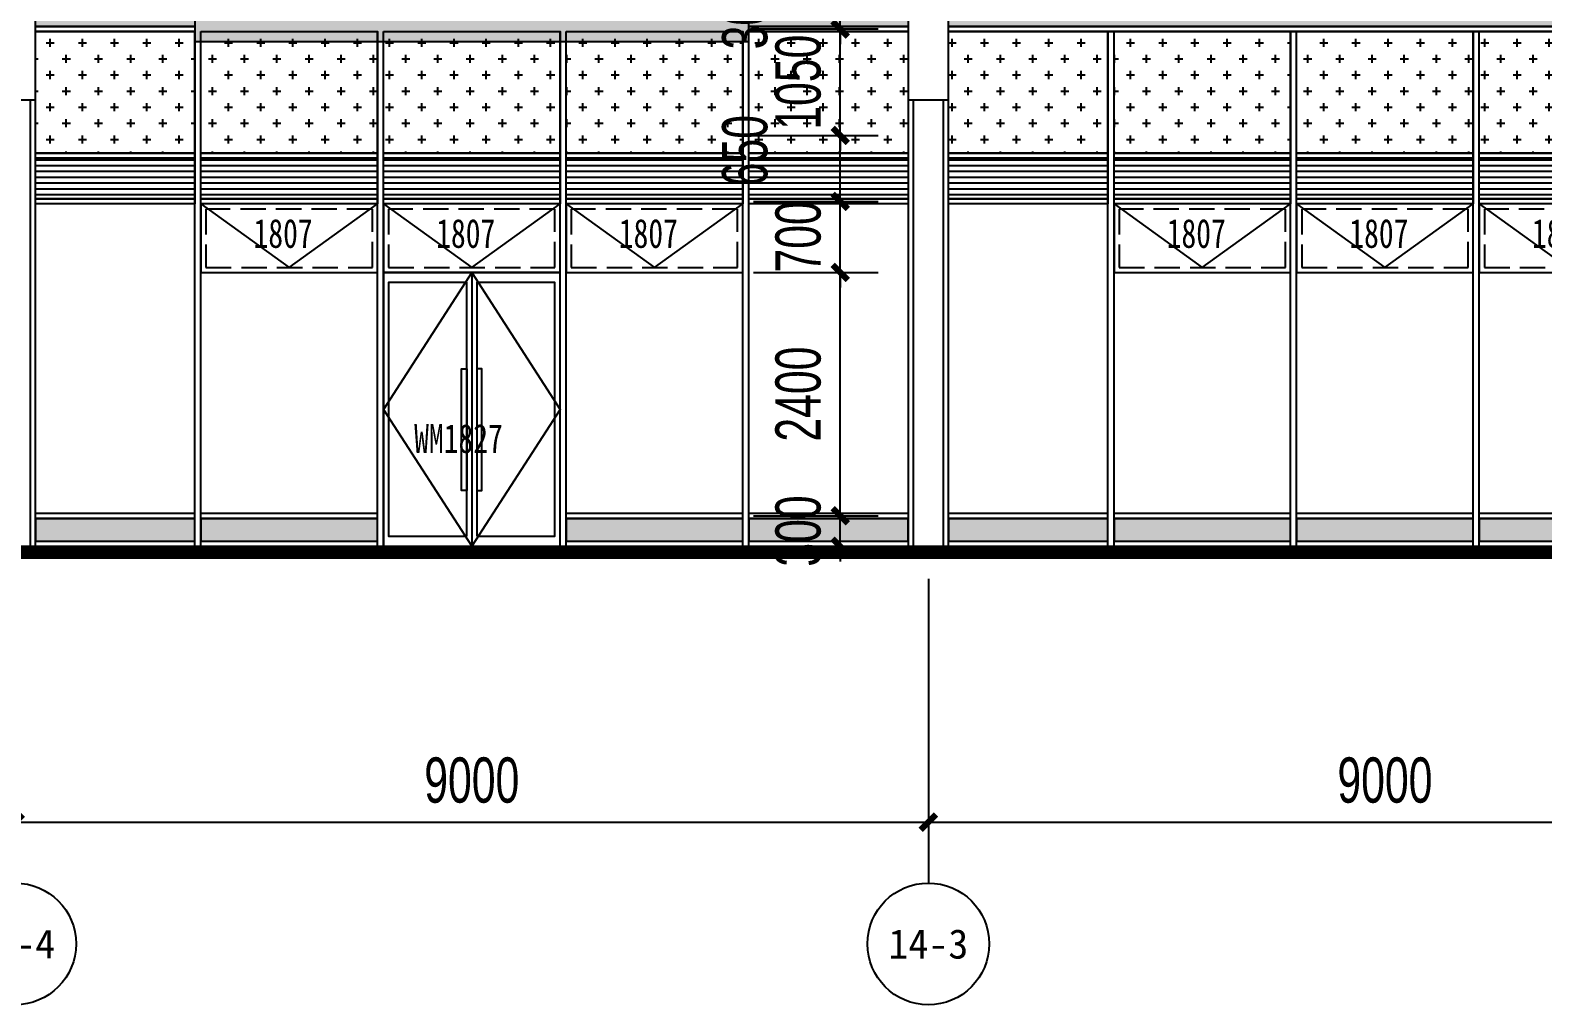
# Model space of a CAD drawing. Extents: x -483182 to 812890, y -390528 to -214858.
# Drawn here: x 327836 to 342744, y -326149 to -316542 of the extents above; entities that cross this region are included whole.
import ezdxf
from ezdxf.enums import TextEntityAlignment as Align

# ---------------------------------------------------------------- set-up
doc = ezdxf.new("R2010")
doc.units = 0
doc.header["$LTSCALE"] = 1000
doc.header["$MEASUREMENT"] = 0
doc.linetypes.add('DASH', pattern=[0.35, 0.25, -0.1])
for name, color, linetype in [('01-标注_尺寸', 124, 'Continuous'), ('01-标注_轴线坐标', 132, 'Continuous'), ('02-TEXT_轴号', 7, 'Continuous'), ('05-填充_156', 156, 'Continuous'), ('05-填充_168', 168, 'Continuous'), ('05-填充_18', 18, 'Continuous'), ('A-C_窗', 140, 'Continuous'), ('A-C_门', 150, 'Continuous'), ('AXIS_TEXT', 7, 'Continuous'), ('D-铝板', 181, 'Continuous'), ('E-立面轮廓', 241, 'Continuous')]:
    doc.layers.add(name, color=color, linetype=linetype)
doc.layers.add('04-不打印_辅助线', color=165, linetype='Continuous', plot=False)
doc.styles.add('_TCH_AXIS', font='STXIHEI_0.TTF', dxfattribs={"width": 0.75})
doc.styles.add('_TCH_DIM_T3', font='ros.shx', dxfattribs={"width": 0.705882, "bigfont": 'jd.shx'})
doc.styles.add('COMPLEX', font='COMPLEX')
doc.styles.get("Standard").update_dxf_attribs({"font": 'STXIHEI_0.TTF', "width": 0.75})
doc.dimstyles.new('_TCH_ARCH&&150', dxfattribs={"dimtxt": 446.25, "dimasz": 150, "dimexe": 375, "dimexo": 450, "dimgap": 189.375, "dimtad": 1, "dimdec": 0, "dimzin": 0, "dimdsep": 46, "dimtxsty": '_TCH_DIM_T3', "dimblk": 'ARCHTICK', "dimcen": 0.09, "dimclrt": 7, "dimazin": 2, "dimtfac": 1, "dimtdec": 0, "dimtix": 1, "dimtmove": 2, "dimatfit": 3, "dimfxl": 0, "dimtolj": 1, "dimtzin": 0, "dimarcsym": 0})

# ---------------------------------------------------------------- blocks, each defined once
blk = doc.blocks.new('*U139')
at = {"layer": '05-填充_168'}
h = blk.add_hatch(color=256, dxfattribs=at)
h.dxf.hatch_style = 1
h.paths.add_polyline_path([(0, 300), (8600, 300), (8600, 50), (0, 50)])
for points in [[(0, 350), (8600, 350)], [(0, 300), (8600, 300)], [(0, 50), (8600, 50)], [(0, 0), (8600, 0)]]:
    blk.add_lwpolyline(points)
for points in [[(0, 300), (8600, 300), (8600, 350), (0, 350)], [(0, 300), (8600, 300), (8600, 50), (0, 50)], [(8600, 0), (0, 0), (0, 50), (8600, 50)]]:
    blk.add_lwpolyline(points, close=True)
blk = doc.blocks.new('kdytu')
at = {"layer": '05-填充_168'}
h = blk.add_hatch(color=256, dxfattribs=at)
h.dxf.hatch_style = 1
h.paths.add_polyline_path([(0, 50), (1740, 50), (1740, 275), (0, 275)])
for points in [[(0, 325), (1740, 325)], [(0, 275), (1740, 275)], [(0, 50), (1740, 50)], [(0, 0), (1740, 0)]]:
    blk.add_lwpolyline(points)
blk.add_lwpolyline([(0, 50), (1740, 50), (1740, 275), (0, 275)], close=True)
blk = doc.blocks.new('*U249')
at = {"layer": 'A-C_窗'}
blk.add_blockref('kdytu', (-870, -162.5), dxfattribs=at)
blk = doc.blocks.new('*U250')
at = {"layer": 'A-C_窗', "color": 0, "linetype": 'ByBlock', "lineweight": -2, "transparency": 16777216}
for p in [(0, 0), (1800, 0), (3600, 0)]:
    blk.add_blockref('*U249', p, dxfattribs=at)
blk = doc.blocks.new('A$C2E0A5E3B')
blk.add_lwpolyline([(-5, 0), (1735, 0), (1735, 675), (-5, 675)], close=True)
for points in [[(-5, 675), (865, 50)], [(865, 50), (1735, 675)]]:
    blk.add_lwpolyline(points)
at = {"linetype": 'DASH'}
blk.add_lwpolyline([(45, 50), (1685, 50), (1685, 625), (45, 625)], close=True, dxfattribs=at)
at = {"layer": '04-不打印_辅助线', "width": 0.75}
blk.add_text('1807', height=285.4, dxfattribs=at).set_placement((514, 242))
blk = doc.blocks.new('*U251')
at = {"layer": 'A-C_窗'}
blk.add_blockref('A$C2E0A5E3B', (-865, -337.5), dxfattribs=at)
blk = doc.blocks.new('*U252')
at = {"layer": 'A-C_窗', "color": 0, "linetype": 'ByBlock', "lineweight": -2, "transparency": 16777216}
for p in [(0, 0), (1800, 0), (3600, 0)]:
    blk.add_blockref('*U251', p, dxfattribs=at)
blk = doc.blocks.new('*U140')
at = {"layer": '05-填充_168'}
h = blk.add_hatch(color=256, dxfattribs=at)
h.dxf.hatch_style = 1
h.paths.add_polyline_path([(0, 50), (1570, 50), (1570, 275), (0, 275)])
for points in [[(0, 325), (1570, 325)], [(0, 275), (1570, 275)], [(0, 50), (1570, 50)], [(0, 0), (1570, 0)]]:
    blk.add_lwpolyline(points)
blk.add_lwpolyline([(0, 50), (1570, 50), (1570, 275), (0, 275)], close=True)
blk = doc.blocks.new('*U259')
at = {"layer": 'A-C_窗'}
blk.add_blockref('*U140', (-785, -162.5), dxfattribs=at)
blk = doc.blocks.new('*U260')
at = {"layer": 'A-C_窗', "color": 0, "linetype": 'ByBlock', "lineweight": -2, "transparency": 16777216}
for p in [(0, 0), (7030, 0)]:
    blk.add_blockref('*U259', p, dxfattribs=at)
blk = doc.blocks.new('*U469')
at = {"layer": '05-填充_156'}
h = blk.add_hatch(dxfattribs=at)
h.set_pattern_fill('CROSS', color=136, scale=100)
h.set_pattern_definition([(0, (-31417, 313254.43), (158.75, 158.75), [79.375, -238.125]), (90, (-31377.32, 313214.74), (-158.75, 158.75), [79.375, -238.125])])
h.paths.add_polyline_path([(0, 1700), (1570, 1700), (1570, 500), (0, 500)])
h = blk.add_hatch(dxfattribs=at)
h.set_pattern_fill('LINE', color=256, scale=60)
h.set_pattern_definition([(0, (1086, 50), (0, 57.15), [])])
h.paths.add_polyline_path([(0, 450), (1570, 450), (1570, 50), (0, 50)])
for points in [[(0, 1700), (1570, 1700), (1570, 500), (0, 500)], [(1570, 450), (0, 450), (0, 500), (1570, 500)], [(1570, 0), (0, 0), (0, 50), (1570, 50)]]:
    blk.add_lwpolyline(points, close=True)
for points in [[(0, 500), (1570, 500)], [(0, 450), (1570, 450)]]:
    blk.add_lwpolyline(points)
at = {"layer": 'A-C_窗'}
blk.add_lwpolyline([(0, 450), (1570, 450), (1570, 50), (0, 50)], close=True, dxfattribs=at)
blk = doc.blocks.new('*U261')
at = {"layer": 'A-C_窗'}
blk.add_blockref('*U469', (-785, -750), dxfattribs=at)
blk = doc.blocks.new('*U262')
at = {"layer": 'A-C_窗', "color": 0, "linetype": 'ByBlock', "lineweight": -2, "transparency": 16777216}
for p in [(0, 0), (7030, 0)]:
    blk.add_blockref('*U261', p, dxfattribs=at)
blk = doc.blocks.new('*U265')
at = {"layer": 'A-C_窗'}
blk.add_blockref('kdytu', (-870, -162.5), dxfattribs=at)
blk = doc.blocks.new('*U266')
at = {"layer": 'A-C_窗', "color": 0, "linetype": 'ByBlock', "lineweight": -2, "transparency": 16777216}
for p in [(0, 0), (3600, 0)]:
    blk.add_blockref('*U265', p, dxfattribs=at)
blk = doc.blocks.new('*U263')
at = {"layer": 'A-C_窗'}
blk.add_blockref('A$C2E0A5E3B', (-865, -337.5), dxfattribs=at)
blk = doc.blocks.new('*U264')
at = {"layer": 'A-C_窗', "color": 0, "linetype": 'ByBlock', "lineweight": -2, "transparency": 16777216}
for p in [(0, 0), (1800, 0), (3600, 0)]:
    blk.add_blockref('*U263', p, dxfattribs=at)
blk = doc.blocks.new('*U143')
at = {"layer": '05-填充_168'}
h = blk.add_hatch(color=256, dxfattribs=at)
h.dxf.hatch_style = 1
h.paths.add_polyline_path([(0, 300), (1570, 300), (1570, 50), (0, 50)])
for points in [[(0, 350), (1570, 350)], [(0, 300), (1570, 300)], [(0, 50), (1570, 50)], [(0, 0), (1570, 0)]]:
    blk.add_lwpolyline(points)
for points in [[(0, 300), (1570, 300), (1570, 350), (0, 350)], [(0, 300), (1570, 300), (1570, 50), (0, 50)], [(1570, 0), (0, 0), (0, 50), (1570, 50)]]:
    blk.add_lwpolyline(points, close=True)
blk = doc.blocks.new('*U142')
at = {"layer": '05-填充_168'}
h = blk.add_hatch(color=256, dxfattribs=at)
h.dxf.hatch_style = 1
h.paths.add_polyline_path([(0, 300), (1570, 300), (1570, 50), (0, 50)])
for points in [[(0, 350), (1570, 350)], [(0, 300), (1570, 300)], [(0, 50), (1570, 50)], [(0, 0), (1570, 0)]]:
    blk.add_lwpolyline(points)
for points in [[(0, 300), (1570, 300), (1570, 350), (0, 350)], [(0, 300), (1570, 300), (1570, 50), (0, 50)], [(1570, 0), (0, 0), (0, 50), (1570, 50)]]:
    blk.add_lwpolyline(points, close=True)
blk = doc.blocks.new('A$C58EF75E21')
at = {"layer": '05-填充_18'}
h = blk.add_hatch(color=256, dxfattribs=at)
h.dxf.hatch_style = 1
h.paths.add_polyline_path([(0, -100), (5460, -100), (5460, 350), (0, 350)])
blk.add_lwpolyline([(0, -100), (5460, -100), (5460, 350), (0, 350)], close=True)
blk = doc.blocks.new('*U470')
at = {"layer": '05-填充_156'}
h = blk.add_hatch(dxfattribs=at)
h.set_pattern_fill('CROSS', color=136, scale=100)
h.set_pattern_definition([(0, (-31247, 313254.43), (158.75, 158.75), [79.375, -238.125]), (90, (-31207.32, 313214.74), (-158.75, 158.75), [79.375, -238.125])])
h.paths.add_polyline_path([(0, 1700), (1740, 1700), (1740, 500), (0, 500)])
h = blk.add_hatch(dxfattribs=at)
h.set_pattern_fill('LINE', color=256, scale=60)
h.set_pattern_definition([(0, (1256, 50), (0, 57.15), [])])
h.paths.add_polyline_path([(0, 450), (1740, 450), (1740, 50), (0, 50)])
for points in [[(0, 1700), (1740, 1700), (1740, 500), (0, 500)], [(1740, 450), (0, 450), (0, 500), (1740, 500)], [(1740, 0), (0, 0), (0, 50), (1740, 50)]]:
    blk.add_lwpolyline(points, close=True)
for points in [[(0, 500), (1740, 500)], [(0, 450), (1740, 450)]]:
    blk.add_lwpolyline(points)
at = {"layer": 'A-C_窗'}
blk.add_lwpolyline([(0, 450), (1740, 450), (1740, 50), (0, 50)], close=True, dxfattribs=at)
blk = doc.blocks.new('*U383')
at = {"layer": 'A-C_窗'}
blk.add_blockref('*U470', (-870, -750), dxfattribs=at)
blk = doc.blocks.new('*U384')
at = {"layer": 'A-C_窗', "color": 0, "linetype": 'ByBlock', "lineweight": -2, "transparency": 16777216}
for p in [(0, 0), (1800, 0), (3600, 0)]:
    blk.add_blockref('*U383', p, dxfattribs=at)
blk = doc.blocks.new('*U385')
at = {"layer": 'A-C_窗'}
blk.add_blockref('*U470', (-870, -750), dxfattribs=at)
blk = doc.blocks.new('*U386')
at = {"layer": 'A-C_窗', "color": 0, "linetype": 'ByBlock', "lineweight": -2, "transparency": 16777216}
for p in [(0, 0), (1800, 0), (3600, 0)]:
    blk.add_blockref('*U385', p, dxfattribs=at)
blk = doc.blocks.new('*U387')
at = {"layer": 'A-C_窗'}
blk.add_blockref('*U469', (-785, -750), dxfattribs=at)
blk = doc.blocks.new('*U388')
at = {"layer": 'A-C_窗', "color": 0, "linetype": 'ByBlock', "lineweight": -2, "transparency": 16777216}
for p in [(0, 0), (7030, 0)]:
    blk.add_blockref('*U387', p, dxfattribs=at)
blk = doc.blocks.new('*U453')
for p, q in [((-200, 4400), (-200, 0)), ((-150, 4400), (-150, 0)), ((150, 0), (150, 4400)), ((200, 0), (200, 4400))]:
    blk.add_line(p, q)
blk.add_lwpolyline([(-200, 4400), (200, 4400), (200, 5425), (-200, 5425)], close=True)
blk = doc.blocks.new('wm1827')
for points in [[(-1735, 0), (5, 0), (5, 2700), (-1735, 2700)], [(-915, 100), (-915, 2600), (-1685, 2600), (-1685, 100)], [(-815, 100), (-45, 100), (-45, 2600), (-815, 2600)], [(-915, 550), (-965, 550), (-965, 1750), (-915, 1750)], [(-815, 550), (-765, 550), (-765, 1750), (-815, 1750)]]:
    blk.add_lwpolyline(points, close=True)
for points in [[(-865, 2700), (-1735, 1350), (-865, 0)], [(-865, 2700), (-865, 0)], [(-865, 2700), (5, 1350), (-865, 0)]]:
    blk.add_lwpolyline(points)
at = {"layer": '04-不打印_辅助线', "style": '_TCH_AXIS', "width": 0.75}
blk.add_text('WM1827', height=285.4, dxfattribs=at).set_placement((-1433, 920))
blk = doc.blocks.new('_AXISO')
blk.add_circle((0, 0), 0.5)
at = {"layer": 'AXIS_TEXT', "style": 'COMPLEX', "width": 1.041667}
blk.add_attdef('A', text='', height=0.56, dxfattribs=at).set_placement((-0.25, -0.28), (0.25, -0.28), align=Align.FIT)
blk = doc.blocks.new('_ArchTick')
at = {"color": 0, "linetype": 'ByBlock', "const_width": 0.4}
blk.add_lwpolyline([(-0.5, -0.5), (0.5, 0.5)], dxfattribs=at)
blk = doc.blocks.new('*D802')
at = {"layer": '01-标注_轴线坐标', "color": 0, "lineweight": -2, "transparency": 16777216}
for p, q in [((336688, -322999), (336688, -324724)), ((345688, -322999), (345688, -324724)), ((336688, -324349), (345688, -324349))]:
    blk.add_line(p, q, dxfattribs=at)
at = {"layer": 'Defpoints', "color": 0, "transparency": 16777216}
for p in [(336688, -322549), (345688, -322549), (345688, -324349)]:
    blk.add_point(p, dxfattribs=at)
at = {"layer": '01-标注_轴线坐标', "color": 0, "lineweight": -2, "transparency": 16777216, "xscale": 150, "yscale": 150, "zscale": 150, "rotation": 180}
blk.add_blockref('_ArchTick', (336688, -324349), dxfattribs=at)
at = {"layer": '01-标注_轴线坐标', "color": 0, "lineweight": -2, "transparency": 16777216, "xscale": 150, "yscale": 150, "zscale": 150}
blk.add_blockref('_ArchTick', (345688, -324349), dxfattribs=at)
at = {"layer": '01-标注_轴线坐标', "color": 7, "transparency": 16777216, "insert": (341188, -323937), "char_height": 446.2, "attachment_point": 5, "style": '_TCH_DIM_T3'}
blk.add_mtext('\\A1;9000', dxfattribs=at)
blk = doc.blocks.new('*D803')
at = {"layer": '01-标注_轴线坐标', "color": 0, "lineweight": -2, "transparency": 16777216}
for p, q in [((327688, -322999), (327688, -324724)), ((336688, -322999), (336688, -324724)), ((327688, -324349), (336688, -324349))]:
    blk.add_line(p, q, dxfattribs=at)
at = {"layer": 'Defpoints', "color": 0, "transparency": 16777216}
for p in [(327688, -322549), (336688, -322549), (336688, -324349)]:
    blk.add_point(p, dxfattribs=at)
at = {"layer": '01-标注_轴线坐标', "color": 0, "lineweight": -2, "transparency": 16777216, "xscale": 150, "yscale": 150, "zscale": 150, "rotation": 180}
blk.add_blockref('_ArchTick', (327688, -324349), dxfattribs=at)
at = {"layer": '01-标注_轴线坐标', "color": 0, "lineweight": -2, "transparency": 16777216, "xscale": 150, "yscale": 150, "zscale": 150}
blk.add_blockref('_ArchTick', (336688, -324349), dxfattribs=at)
at = {"layer": '01-标注_轴线坐标', "color": 7, "transparency": 16777216, "insert": (332188, -323937), "char_height": 446.2, "attachment_point": 5, "style": '_TCH_DIM_T3'}
blk.add_mtext('\\A1;9000', dxfattribs=at)
blk = doc.blocks.new('*D887')
at = {"layer": '01-标注_尺寸', "color": 0, "lineweight": -2, "transparency": 16777216}
for p, q in [((335819, -321329), (335819, -321179)), ((334963, -321329), (336194, -321329)), ((335819, -321629), (335819, -321329)), ((334963, -321629), (336194, -321629)), ((335819, -321629), (335819, -321779))]:
    blk.add_line(p, q, dxfattribs=at)
at = {"layer": 'Defpoints', "color": 0, "transparency": 16777216}
for p in [(334513, -321329), (335819, -321329), (334513, -321629)]:
    blk.add_point(p, dxfattribs=at)
at = {"layer": '01-标注_尺寸', "color": 0, "lineweight": -2, "transparency": 16777216, "xscale": 150, "yscale": 150, "zscale": 150}
for p, rotation in [((335819, -321329), 270), ((335819, -321629), 90)]:
    blk.add_blockref('_ArchTick', p, dxfattribs=dict(at, rotation=rotation))
at = {"layer": '01-标注_尺寸', "color": 7, "transparency": 16777216, "insert": (335406, -321479), "char_height": 446.2, "attachment_point": 5, "rotation": 90, "style": '_TCH_DIM_T3'}
blk.add_mtext('\\A1;300', dxfattribs=at)
blk = doc.blocks.new('*D888')
at = {"layer": '01-标注_尺寸', "color": 0, "lineweight": -2, "transparency": 16777216}
for p, q in [((334963, -318929), (336194, -318929)), ((335819, -321329), (335819, -318929)), ((334963, -321329), (336194, -321329))]:
    blk.add_line(p, q, dxfattribs=at)
at = {"layer": 'Defpoints', "color": 0, "transparency": 16777216}
for p in [(334513, -318929), (335819, -318929), (334513, -321329)]:
    blk.add_point(p, dxfattribs=at)
at = {"layer": '01-标注_尺寸', "color": 0, "lineweight": -2, "transparency": 16777216, "xscale": 150, "yscale": 150, "zscale": 150}
for p, rotation in [((335819, -318929), 90), ((335819, -321329), 270)]:
    blk.add_blockref('_ArchTick', p, dxfattribs=dict(at, rotation=rotation))
at = {"layer": '01-标注_尺寸', "color": 7, "transparency": 16777216, "insert": (335406, -320129), "char_height": 446.2, "attachment_point": 5, "rotation": 90, "style": '_TCH_DIM_T3'}
blk.add_mtext('\\A1;2400', dxfattribs=at)
blk = doc.blocks.new('*D889')
at = {"layer": '01-标注_尺寸', "color": 0, "lineweight": -2, "transparency": 16777216}
for p, q in [((335819, -318229), (335819, -318079)), ((334963, -318229), (336194, -318229)), ((335819, -318929), (335819, -318229)), ((334963, -318929), (336194, -318929)), ((335819, -318929), (335819, -319079))]:
    blk.add_line(p, q, dxfattribs=at)
at = {"layer": 'Defpoints', "color": 0, "transparency": 16777216}
for p in [(334513, -318229), (335819, -318229), (334513, -318929)]:
    blk.add_point(p, dxfattribs=at)
at = {"layer": '01-标注_尺寸', "color": 0, "lineweight": -2, "transparency": 16777216, "xscale": 150, "yscale": 150, "zscale": 150}
for p, rotation in [((335819, -318229), 270), ((335819, -318929), 90)]:
    blk.add_blockref('_ArchTick', p, dxfattribs=dict(at, rotation=rotation))
at = {"layer": '01-标注_尺寸', "color": 7, "transparency": 16777216, "insert": (335406, -318579), "char_height": 446.2, "attachment_point": 5, "rotation": 90, "style": '_TCH_DIM_T3'}
blk.add_mtext('\\A1;700', dxfattribs=at)
blk = doc.blocks.new('*D890')
at = {"layer": '01-标注_尺寸', "color": 0, "lineweight": -2, "transparency": 16777216}
for p, q in [((334963, -317579), (336194, -317579)), ((335819, -318229), (335819, -317579)), ((334963, -318229), (336194, -318229))]:
    blk.add_line(p, q, dxfattribs=at)
at = {"layer": 'Defpoints', "color": 0, "transparency": 16777216}
for p in [(334513, -317579), (335819, -317579), (334513, -318229)]:
    blk.add_point(p, dxfattribs=at)
at = {"layer": '01-标注_尺寸', "color": 0, "lineweight": -2, "transparency": 16777216, "xscale": 150, "yscale": 150, "zscale": 150}
for p, rotation in [((335819, -317579), 90), ((335819, -318229), 270)]:
    blk.add_blockref('_ArchTick', p, dxfattribs=dict(at, rotation=rotation))
at = {"layer": '01-标注_尺寸', "color": 7, "transparency": 16777216, "insert": (334881, -317729), "char_height": 446.2, "attachment_point": 5, "rotation": 90, "style": '_TCH_DIM_T3'}
blk.add_mtext('\\A1;650', dxfattribs=at)
blk = doc.blocks.new('*D891')
at = {"layer": '01-标注_尺寸', "color": 0, "lineweight": -2, "transparency": 16777216}
for p, q in [((335819, -316529), (335819, -316379)), ((334963, -316529), (336194, -316529)), ((335819, -317579), (335819, -316529)), ((334963, -317579), (336194, -317579)), ((335819, -317579), (335819, -317729))]:
    blk.add_line(p, q, dxfattribs=at)
at = {"layer": 'Defpoints', "color": 0, "transparency": 16777216}
for p in [(334513, -316529), (335819, -316529), (334513, -317579)]:
    blk.add_point(p, dxfattribs=at)
at = {"layer": '01-标注_尺寸', "color": 0, "lineweight": -2, "transparency": 16777216, "xscale": 150, "yscale": 150, "zscale": 150}
for p, rotation in [((335819, -316529), 270), ((335819, -317579), 90)]:
    blk.add_blockref('_ArchTick', p, dxfattribs=dict(at, rotation=rotation))
at = {"layer": '01-标注_尺寸', "color": 7, "transparency": 16777216, "insert": (335406, -317054), "char_height": 446.2, "attachment_point": 5, "rotation": 90, "style": '_TCH_DIM_T3'}
blk.add_mtext('\\A1;1050', dxfattribs=at)
blk = doc.blocks.new('*D892')
at = {"layer": '01-标注_尺寸', "color": 0, "lineweight": -2, "transparency": 16777216}
for p, q in [((335819, -316229), (335819, -316079)), ((334963, -316229), (336194, -316229)), ((335819, -316529), (335819, -316229)), ((334963, -316529), (336194, -316529)), ((335819, -316529), (335819, -316679))]:
    blk.add_line(p, q, dxfattribs=at)
at = {"layer": 'Defpoints', "color": 0, "transparency": 16777216}
for p in [(334513, -316229), (335819, -316229), (334513, -316529)]:
    blk.add_point(p, dxfattribs=at)
at = {"layer": '01-标注_尺寸', "color": 0, "lineweight": -2, "transparency": 16777216, "xscale": 150, "yscale": 150, "zscale": 150}
for p, rotation in [((335819, -316229), 270), ((335819, -316529), 90)]:
    blk.add_blockref('_ArchTick', p, dxfattribs=dict(at, rotation=rotation))
at = {"layer": '01-标注_尺寸', "color": 7, "transparency": 16777216, "insert": (334881, -316379), "char_height": 446.2, "attachment_point": 5, "rotation": 90, "style": '_TCH_DIM_T3'}
blk.add_mtext('\\A1;300', dxfattribs=at)

msp = doc.modelspace()

# ---------------------------------------------------------------- linework, layer by layer
at = {"layer": '01-标注_轴线坐标'}
msp.add_line((336688, -321949.2), (336688, -324949.2), dxfattribs=at)
at = {"layer": '04-不打印_辅助线'}
for points in [[(-29082.7, -321629.4), (480719.6, -321629.4)], [(-29082.7, -321729.4), (480719.6, -321729.4)]]:
    msp.add_lwpolyline(points, dxfattribs=at)
at = {"layer": '05-填充_18', "const_width": 100}
msp.add_lwpolyline([(284747.4, -321679.4), (346326, -321679.4)], dxfattribs=at)
at = {"layer": 'A-C_窗'}
for p, q in [((329458, -321629.4), (329458, -316554.4)), ((329518, -321629.4), (329518, -316554.4)), ((331258, -321629.4), (331258, -316554.4)), ((331318, -321629.4), (331318, -316554.4)), ((333058, -321629.4), (333058, -316554.4)), ((333118, -321629.4), (333118, -316554.4)), ((334858, -321629.4), (334858, -316554.4)), ((334918, -321629.4), (334918, -316554.4)), ((338458, -321629.4), (338458, -316554.4)), ((338518, -321629.4), (338518, -316554.4)), ((340258, -321629.4), (340258, -316554.4)), ((340318, -321629.4), (340318, -316554.4)), ((342058, -321629.4), (342058, -316554.4)), ((342118, -321629.4), (342118, -316554.4))]:
    msp.add_line(p, q, dxfattribs=at)
at = {"layer": 'E-立面轮廓', "const_width": 50}
msp.add_lwpolyline([(284747.4, -315129.4), (350206.3, -315129.4), (350206.3, -318254.4), (346326, -318254.4), (346326, -321729.4), (284747.4, -321729.4)], close=True, dxfattribs=at)
msp.add_lwpolyline([(364576.5, -321729.4), (222765.5, -321729.4)], dxfattribs=at)

# ---------------------------------------------------------------- block references
at = {"layer": '01-标注_轴线坐标'}
ref = msp.add_blockref('_AXISO', (327688, -325549.2), dxfattribs=dict(at, xscale=1200, yscale=1200, zscale=1200))
ref.add_attrib('A', '14-4', dxfattribs={"layer": '02-TEXT_轴号', "height": 287.06, "style": '_TCH_AXIS', "width": 1.373621}).set_placement((327293.3, -325692.8), (328082.7, -325692.8), align=Align.FIT)
ref = msp.add_blockref('_AXISO', (336688, -325549.2), dxfattribs=dict(at, xscale=1200, yscale=1200, zscale=1200))
ref.add_attrib('A', '14-3', dxfattribs={"layer": '02-TEXT_轴号', "height": 290.39, "style": '_TCH_AXIS', "width": 1.355782}).set_placement((336293.9, -325694.4), (337082.1, -325694.4), align=Align.FIT)
at = {"layer": 'A-C_窗'}
for name, p in [('*U143', (327888, -316554.4)), ('*U142', (334918, -316554.4)), ('*U139', (336888, -316554.4)), ('*U262', (328673, -317504.4)), ('*U384', (330388, -317504.4)), ('*U388', (337673, -317504.4)), ('*U386', (339388, -317504.4)), ('*U264', (330388, -318591.9)), ('*U252', (339388, -318591.9)), ('*U260', (328673, -321466.9)), ('*U266', (330388, -321466.9)), ('*U140', (336888, -321629.4)), ('*U250', (339388, -321466.9))]:
    msp.add_blockref(name, p, dxfattribs=at)
at = {"layer": 'A-C_门'}
msp.add_blockref('wm1827', (333053, -321629.4), dxfattribs=at)
at = {"layer": 'D-铝板'}
for name, p in [('*U453', (327688, -321629.4)), ('A$C58EF75E21', (329458, -316554.4)), ('*U453', (336688, -321629.4))]:
    msp.add_blockref(name, p, dxfattribs=at)

# ---------------------------------------------------------------- dimensions: what is measured, and where the dimension line sits
at = {"layer": '01-标注_尺寸'}
for base, p1, p2, picture, middle in [((335819, -316229.4), (334513.2, -316529.4), (334513.2, -316229.4), '*D892', (334881.5, -316379.4)), ((335819, -317579.4), (334513.2, -318229.4), (334513.2, -317579.4), '*D890', (334881.5, -317729.4))]:
    dim = msp.add_linear_dim(base=base, p1=p1, p2=p2, angle=90, dimstyle='_TCH_ARCH&&150', dxfattribs=at)
    dim.commit()
    dim.dimension.update_dxf_attribs({"geometry": picture, "text_midpoint": middle, "dimtype": 161})
for p1, p2, picture, middle in [((334513.2, -317579.4), (334513.2, -316529.4), '*D891', (335406.5, -317054.4)), ((334513.2, -318929.4), (334513.2, -318229.4), '*D889', (335406.5, -318579.4)), ((334513.2, -321329.4), (334513.2, -318929.4), '*D888', (335406.5, -320129.4)), ((334513.2, -321629.4), (334513.2, -321329.4), '*D887', (335406.5, -321479.4))]:
    dim = msp.add_aligned_dim(p1=p1, p2=p2, distance=-1305.8, dimstyle='_TCH_ARCH&&150', dxfattribs=at)
    dim.commit()
    dim.dimension.update_dxf_attribs({"geometry": picture, "text_midpoint": middle})
at = {"layer": '01-标注_轴线坐标'}
for p1, p2, picture, middle in [((327688, -322549.2), (336688, -322549.2), '*D803', (332188, -323936.7)), ((336688, -322549.2), (345688, -322549.2), '*D802', (341188, -323936.7))]:
    dim = msp.add_aligned_dim(p1=p1, p2=p2, distance=-1800, dimstyle='_TCH_ARCH&&150', dxfattribs=at)
    dim.commit()
    dim.dimension.update_dxf_attribs({"geometry": picture, "text_midpoint": middle})

doc.saveas('drawing.dxf')
